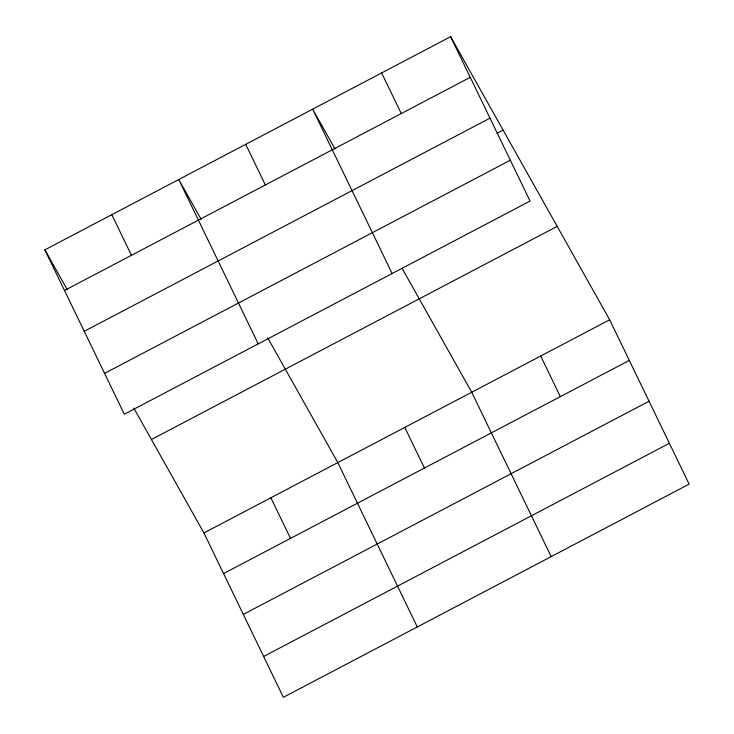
<?xml version="1.0" encoding="UTF-8"?>
<svg xmlns="http://www.w3.org/2000/svg" width="734" height="734" viewBox="0 0 734 734"><rect width="100%" height="100%" fill="white"/><g stroke="black" fill="none" stroke-linecap="round" stroke-linejoin="round"><path stroke-width="1.1" d="M450.621 36.7L530.076 201.061L124.33 414.215L44.866 249.854L450.621 36.7L609.67 319.785L689.134 484.146L283.379 697.3L203.924 532.939L133.781 408.095M64.509 290.471L470.255 77.318M84.245 331.309L489.991 118.156M497.019 133.313L503.111 130.12M104.586 373.377L510.332 160.223M151.433 439.519L557.189 226.366M203.924 532.939L609.67 319.785M223.558 573.557L629.313 360.403M243.303 614.395L649.049 401.241M263.644 656.462L669.39 443.308M334.998 148.929L312.666 109.173L392.121 273.534M402.122 268.396L471.723 392.259L551.179 556.62M201.107 219.264L178.766 179.509L258.221 343.879M267.671 337.75L337.823 462.594L417.279 626.955M44.866 249.854L67.207 289.609M540.701 356.018L560.336 396.635M381.643 72.932L401.278 113.55M404.773 427.427L424.408 468.044M245.716 144.341L265.35 184.959M270.874 497.771L290.508 538.389M111.816 214.686L131.45 255.304"/></g></svg>
